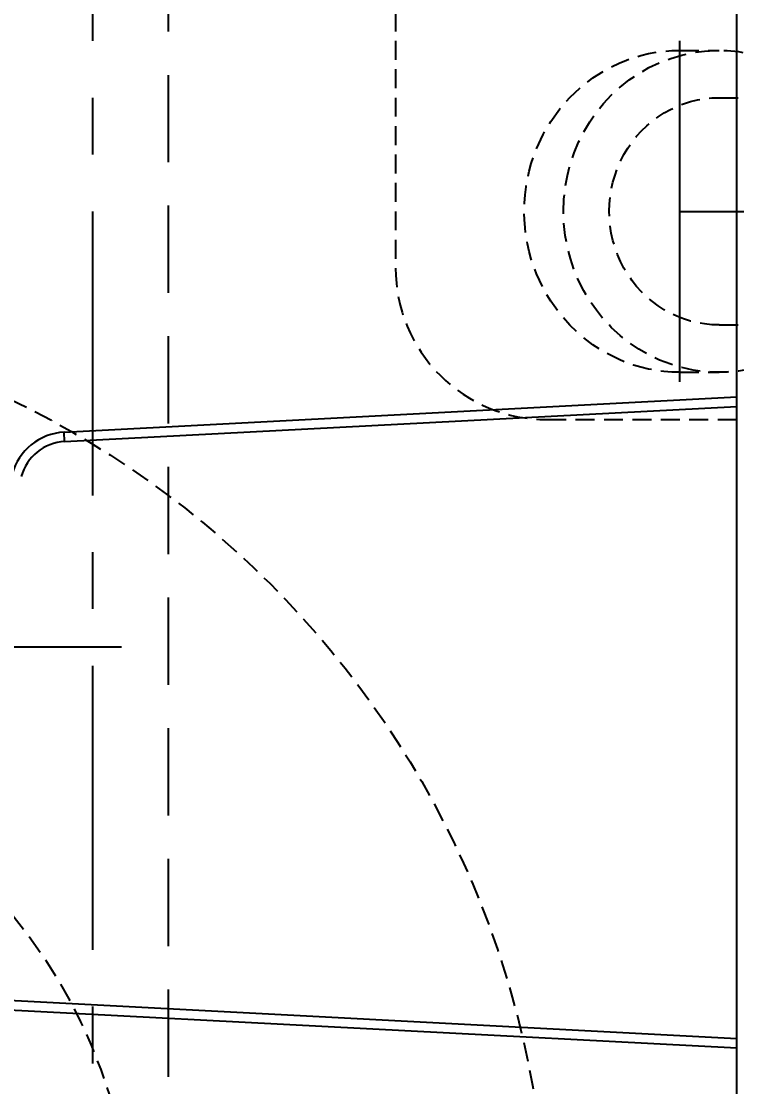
# Model space of a CAD drawing. Header units: millimetres. Extents: x 28656 to 29764, y -21384 to -20601.
# Drawn here: x 29582.4 to 29620.1, y -20814.5 to -20758.2 of the extents above; entities that cross this region are included whole.
import ezdxf

# ---------------------------------------------------------------- set-up
doc = ezdxf.new("R2010")
doc.units = ezdxf.units.MM
doc.header["$LTSCALE"] = 8
for name, pattern in [('ACAD_ISO08W100', [36, 24, -3, 6, -3]), ('CENTER', [2, 1.25, -0.25, 0.25, -0.25]), ('HIDDEN', [0.375, 0.25, -0.125]), ('HIDDEN2', [0.1875, 0.125, -0.0625])]:
    doc.linetypes.add(name, pattern=pattern)
doc.layers.get('DEFPOINTS').update_dxf_attribs({"color": 6})
for name, color, linetype in [('Cav-cor', 30, 'Continuous'), ('CL', 1, 'Continuous'), ('PIN', 5, 'Continuous'), ('WT', 4, 'Continuous')]:
    doc.layers.add(name, color=color, linetype=linetype)
doc.layers.add('dim', color=3, linetype='Continuous', lineweight=15)
doc.styles.get("Standard").update_dxf_attribs({"font": 'txt.shx', "width": 0.8, "bigfont": 'chineset.shx'})
doc.dimstyles.new('ISO-25', dxfattribs={"dimtxt": 5, "dimasz": 4, "dimexe": 0.3, "dimexo": 0.3, "dimtad": 0, "dimzin": 1, "dimdsep": 46, "dimtxsty": 'Standard', "dimcen": 0, "dimclrd": 3, "dimclre": 3, "dimclrt": 3, "dimazin": 0, "dimtfac": 1, "dimtofl": 0, "dimtmove": 0, "dimatfit": 0, "dimfxl": 0, "dimarcsym": 0})

# ---------------------------------------------------------------- blocks, each defined once
blk = doc.blocks.new('*D26674')
at = {"layer": 'DEFPOINTS', "color": 0}
for p in [(29611.117, -20703.266), (29611.117, -20943.266), (29719.735, -20943.266)]:
    blk.add_point(p, dxfattribs=at)
at = {"layer": 'dim', "color": 3, "lineweight": -2}
for p, q in [((29611.417, -20703.266), (29720.035, -20703.266)), ((29719.735, -20707.266), (29719.735, -20813.641)), ((29719.735, -20939.266), (29719.735, -20832.891)), ((29611.417, -20943.266), (29720.035, -20943.266))]:
    blk.add_line(p, q, dxfattribs=at)
at = {"layer": 'dim', "color": 3}
for points in [[(29720.402, -20707.266), (29719.069, -20707.266), (29719.735, -20703.266)], [(29719.069, -20939.266), (29720.402, -20939.266), (29719.735, -20943.266)]]:
    blk.add_solid(points, dxfattribs=at)
at = {"layer": 'dim', "color": 3, "insert": (29719.735, -20823.266), "char_height": 5, "attachment_point": 5, "rotation": 90}
blk.add_mtext('240.00', dxfattribs=at)
blk = doc.blocks.new('20160818.083653')
at = {"layer": 'CL', "linetype": 'ACAD_ISO08W100', "ltscale": 0.35}
for p, q in [((0, 9), (0, -9)), ((0, 0), (39.013, 0))]:
    blk.add_line(p, q, dxfattribs=at)
at = {"layer": 'PIN', "linetype": 'HIDDEN2'}
for p, q in [((0, 8.5), (2.071, 8.5)), ((2.071, 6), (16.565, 6)), ((2.071, -6), (16.565, -6)), ((0, -8.5), (2.071, -8.5))]:
    blk.add_line(p, q, dxfattribs=at)
at = {"layer": 'PIN'}
for p, q in [((16.565, 6), (37.46, 6)), ((16.565, -6), (37.46, -6))]:
    blk.add_line(p, q, dxfattribs=at)
blk.add_circle((39.013, 0), 1.5, dxfattribs=at)
at = {"layer": 'PIN', "linetype": 'HIDDEN2'}
for centre, major_axis, start_param, end_param in [((2.071, 0), (0, 8.5), 5.496057, 10.211906), ((0, 0), (0, -8.5), 3.141593, 6.283185), ((2.071, 0), (0, 6), 0, 3.141593)]:
    blk.add_ellipse(centre, major_axis=major_axis, ratio=0.965926, start_param=start_param, end_param=end_param, dxfattribs=at)
at = {"layer": 'PIN', "extrusion": (0, 0, -1)}
blk.add_ellipse((16.89, 0), major_axis=(-6.212, 0), ratio=0.965926, start_param=4.712389, end_param=7.853982, dxfattribs=at)
at = {"layer": 'PIN'}
for ratio, start_param, end_param in [(0.965926, 0, 3.141593), (1, 3.141593, 6.283185)]:
    blk.add_ellipse((37.46, 0), major_axis=(0, 6), ratio=ratio, start_param=start_param, end_param=end_param, dxfattribs=at)

msp = doc.modelspace()

# ---------------------------------------------------------------- linework, layer by layer
at = {"linetype": 'HIDDEN2'}
msp.add_lwpolyline([(29624.117, -20739.266), (29610.117, -20739.266, 0.414214), (29602.117, -20747.266), (29602.117, -20771.266, 0.414214), (29610.117, -20779.266), (29624.117, -20779.266, 0.414214), (29632.117, -20771.266), (29632.117, -20747.266, 0.414214)], format="xyb", close=True, dxfattribs=at)
at = {"color": 8, "linetype": 'HIDDEN', "ltscale": 0.5}
for radius in [50, 28.15]:
    msp.add_circle((29560.117, -20823.266), radius, dxfattribs=at)
at = {"layer": 'Cav-cor', "color": 241}
for p, q in [((29620.117, -20935.266), (29620.117, -20711.266)), ((29584.621, -20779.929), (29620.117, -20778.069)), ((29584.647, -20780.429), (29620.117, -20778.57)), ((29584.647, -20780.429), (29584.621, -20779.929)), ((29620.117, -20811.962), (29577.486, -20809.728)), ((29620.117, -20812.463), (29574.617, -20810.078))]:
    msp.add_line(p, q, dxfattribs=at)
for radius in [3, 2.5]:
    msp.add_arc((29584.778, -20782.925), radius, 93, 164.9015, dxfattribs=at)
at = {"layer": 'CL', "color": 6, "linetype": 'CENTER'}
msp.add_line((29529.656, -20791.266), (29589.637, -20791.266), dxfattribs=at)
at = {"layer": 'WT', "color": 125, "linetype": 'CENTER', "ltscale": 1.5}
msp.add_line((29586.117, -20648.266), (29586.117, -20823.266), dxfattribs=at)
at = {"layer": 'WT', "color": 125, "linetype": 'HIDDEN', "ltscale": 2.3}
msp.add_line((29590.117, -20678.266), (29590.117, -20823.266), dxfattribs=at)

# ---------------------------------------------------------------- block references
at = {"layer": 'PIN', "xscale": -1, "rotation": 180}
msp.add_blockref('20160818.083653', (29617.117, -20768.266), dxfattribs=at)

# ---------------------------------------------------------------- dimensions: what is measured, and where the dimension line sits
at = {"layer": 'dim'}
dim = msp.add_linear_dim(base=(29719.735, -20943.266), p1=(29611.117, -20703.266), p2=(29611.117, -20943.266), angle=90, dimstyle='ISO-25', dxfattribs=at)
dim.commit()
dim.dimension.update_dxf_attribs({"geometry": '*D26674', "text_midpoint": (29719.735, -20823.266)})

doc.saveas('drawing.dxf')
